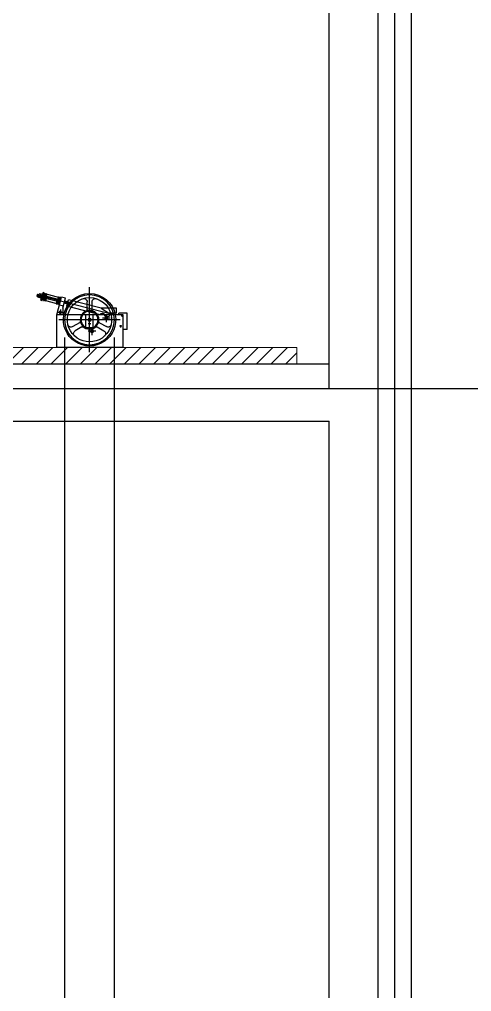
# Model space of a CAD drawing. Header units: millimetres. Extents: x 2370 to 266135, y -585395 to 33485.
# Drawn here: x 68658 to 71425, y 11484 to 17434 of the extents above; entities that cross this region are included whole.
import ezdxf
from ezdxf.lldxf.tags import DXFTag

# ---------------------------------------------------------------- set-up
doc = ezdxf.new("R2010")
doc.units = ezdxf.units.MM
doc.layers.add('0해치', color=253, linetype='Continuous', lineweight=9)
for name, color, linetype in [('1', 1, 'CENTER2'), ('3', 3, 'Continuous'), ('A-CEN', 22, 'Continuous'), ('주단면도-1$0$A-FIN-TYP1', 6, 'Continuous'), ('주단면도-1$0$A-FLOR-GW', 6, 'Continuous'), ('주단면도-1$0$A-ST-CONC', 2, 'Continuous')]:
    doc.layers.add(name, color=color, linetype=linetype)
tags = doc.linetypes.add('CENTER2', pattern=[1.125, 0.75, -0.125, 0.125, -0.125]).pattern_tags.tags
tags[10:11] = [DXFTag(74, 4), DXFTag(75, 0), DXFTag(340, '0'), DXFTag(46, 1.0), DXFTag(50, 0.0), DXFTag(44, 0.0), DXFTag(45, 0.0)]
tags[8:9] = [DXFTag(74, 4), DXFTag(75, 0), DXFTag(340, '0'), DXFTag(46, 1.0), DXFTag(50, 0.0), DXFTag(44, 0.0), DXFTag(45, 0.0)]
tags[6:7] = [DXFTag(74, 4), DXFTag(75, 0), DXFTag(340, '0'), DXFTag(46, 1.0), DXFTag(50, 0.0), DXFTag(44, 0.0), DXFTag(45, 0.0)]
tags[4:5] = [DXFTag(74, 4), DXFTag(75, 0), DXFTag(340, '0'), DXFTag(46, 1.0), DXFTag(50, 0.0), DXFTag(44, 0.0), DXFTag(45, 0.0)]

# ---------------------------------------------------------------- blocks, each defined once
blk = doc.blocks.new('UDD3')
for p, q in [((92.4, 362), (561.5, 482)), ((241.5, 133.9), (241.5, 532)), ((414.4, 465), (521.4, 492.3)), ((417.7, 452.4), (524.7, 479.8)), ((519.4, 451.1), (504.4, 488.5)), ((504.4, 488.5), (509.7, 448.5)), ((521.8, 451.7), (506.8, 489.1)), ((506.8, 489.1), (512.1, 449.1)), ((509.2, 489.8), (516.7, 471.1)), ((514.5, 449.8), (509.2, 489.8)), ((514, 491.1), (519.4, 451.1)), ((529, 453.7), (514, 491.1)), ((516.5, 491.7), (521.8, 451.7)), ((531.4, 454.3), (516.5, 491.7)), ((518.9, 492.4), (526.4, 473.7)), ((524.2, 452.4), (518.9, 492.4)), ((520.1, 497.1), (525, 498.4)), ((532.9, 448.8), (520.1, 497.1)), ((537.7, 450), (525, 498.4)), ((529.5, 494.4), (526.2, 493.6)), ((539.4, 455.7), (529.5, 494.4)), ((531.8, 485.6), (540.3, 487.8)), ((541.7, 482.5), (533.1, 480.3)), ((540.3, 487.8), (548.9, 490)), ((545.6, 469.5), (541.5, 485.3)), ((550.2, 484.7), (541.7, 482.5)), ((554.1, 471.7), (550.1, 487.5)), ((558.5, 488.1), (550.4, 486.1)), ((550.8, 484.8), (560.1, 487.2)), ((553.5, 474.3), (562.8, 476.7)), ((558.5, 488.1), (560.1, 487.2)), ((561.8, 475.1), (558.5, 488.1)), ((562.8, 476.7), (560.1, 487.2)), ((561.8, 475.1), (562.8, 476.7)), ((169.6, 402.4), (370.8, 453.8)), ((226.5, 394.5), (226.5, 442)), ((256.5, 394.5), (256.5, 442)), ((354.7, 436.3), (393.5, 446.2)), ((358.3, 422.7), (354.7, 436.3)), ((358.3, 422.7), (397, 432.7)), ((374.1, 441.2), (370.8, 453.8)), ((381, 415.1), (377.7, 427.7)), ((388.9, 463.6), (413.1, 469.8)), ((405, 402.4), (388.9, 463.6)), ((401.6, 415.3), (425.8, 421.4)), ((441.5, 362), (413.1, 469.8)), ((416.8, 465.6), (419.5, 445.6)), ((431.8, 428.1), (416.8, 465.6)), ((424.6, 426.3), (419.2, 466.2)), ((419.2, 466.2), (434.2, 428.8)), ((421.3, 438.9), (528.3, 466.2)), ((427, 426.9), (421.7, 466.8)), ((421.7, 466.8), (436.7, 429.4)), ((424.6, 426.3), (531.6, 453.7)), ((441.5, 430.6), (426.5, 468.1)), ((426.5, 468.1), (429.2, 448.1)), ((428.9, 468.7), (443.9, 431.2)), ((434.2, 428.8), (428.9, 468.7)), ((436.7, 429.4), (431.3, 469.3)), ((431.3, 469.3), (446.4, 431.9)), ((495.3, 457.8), (491.7, 471.3)), ((532.9, 448.8), (537.7, 450)), ((544.3, 472), (535.8, 469.8)), ((539.4, 455.7), (536.2, 454.8)), ((537.1, 464.5), (545.7, 466.7)), ((552.9, 474.1), (544.3, 472)), ((545.7, 466.7), (554.2, 468.9)), ((561.8, 475.1), (553.8, 473.1)), ((11.5, 372), (61.5, 372)), ((11.5, 272), (11.5, 372)), ((36.5, 162), (36.5, 362)), ((36.5, 362), (441.5, 362)), ((41.5, 364), (41.5, 350)), ((61.5, 362), (61.5, 372)), ((76.5, 372), (76.5, 402)), ((76.5, 402), (169, 402)), ((76.5, 372), (123.8, 372)), ((169.6, 402.4), (119.8, 369.3)), ((119.8, 369.3), (124.4, 349.5)), ((139.3, 366), (139.3, 318)), ((175.8, 362.6), (381, 415.1)), ((219, 282), (219, 362)), ((264, 282), (264, 362)), ((403, 377), (437, 377)), ((405, 402.4), (405, 362)), ((420, 394), (420, 360)), ((441.5, 162), (441.5, 362)), ((34.5, 357), (48.5, 357)), ((51.5, 299), (51.5, 285)), ((54.5, 332), (428.8, 332)), ((115.3, 342), (163.3, 342)), ((124.4, 349.5), (150.2, 356.1)), ((179.8, 313.7), (138.6, 289.9)), ((233.5, 307), (249.5, 307)), ((303.1, 313.7), (344.3, 289.9)), ((11.5, 272), (36.5, 272)), ((44.5, 292), (58.5, 292)), ((194.8, 287.7), (153.6, 263.9)), ((202.5, 262), (250.5, 262)), ((219, 282), (264, 282)), ((226.5, 238), (226.5, 286)), ((288.1, 287.7), (329.3, 263.9)), ((36.5, 162), (441.5, 162))]:
    blk.add_line(p, q)
for points in [[(148.3, 342), (143.8, 349.7), (134.8, 349.7), (130.3, 342), (134.8, 334.2), (143.8, 334.2)], [(250.5, 332), (246, 339.7), (237, 339.7), (232.5, 332), (237, 324.2), (246, 324.2)], [(235.5, 262), (231, 269.7), (222, 269.7), (217.5, 262), (222, 254.2), (231, 254.2)]]:
    blk.add_lwpolyline(points, close=True)
for centre, radius in [((241.5, 332), 152.5), ((506.8, 489.1), 2.5), ((516.5, 491.7), 2.5), ((419.2, 466.2), 2.5), ((428.9, 468.7), 2.5), ((434.2, 428.8), 2.5), ((443.9, 431.2), 2.5), ((512.1, 449.1), 2.5), ((521.8, 451.7), 2.5), ((41.5, 357), 2), ((241.5, 332), 57.3), ((241.5, 332), 52.3), ((420, 377), 7), ((139.3, 342), 9), ((241.5, 332), 9), ((241.5, 307), 3), ((51.5, 292), 2), ((226.5, 262), 9)]:
    blk.add_circle(centre, radius)
for centre, radius, start, end in [((241.5, 332), 160.5, 10.77285, 169.22715), ((535.1, 483.6), 6.69, 350.35, 38.35), ((518.5, 471), 25.9, 2.21695, 26.48305), ((543.6, 485.8), 6.69, 350.35, 38.35), ((527, 473.1), 25.9, 2.21695, 26.48305), ((241.5, 332), 135.5, 12.79141, 167.20859), ((206.5, 442), 20, 0, 107.6397), ((276.5, 442), 20, 72.3603, 180), ((424.6, 426.3), 2.5, 284.7306, 104.7306), ((531.4, 454.3), 2.5, 104.7306, 284.7306), ((539.1, 467.8), 6.69, 350.35, 38.35), ((547.7, 470), 6.69, 350.35, 38.35), ((241.5, 332), 160.5, 169.22715, 10.77285), ((241.5, 332), 135.5, 167.20859, 12.79141), ((163, 359.4), 13.2, 14.35003, 194.35003), ((216.5, 394.5), 10, 291.80056, 0), ((266.5, 394.5), 10, 180, 248.19944), ((128.6, 307.2), 20, 192.3603, 300), ((174.8, 322.4), 10, 300, 8.19944), ((308.1, 322.4), 10, 171.80056, 240), ((354.3, 307.2), 20, 240, 347.6397), ((163.6, 246.6), 20, 120, 227.6397), ((199.8, 279.1), 10, 51.80056, 120), ((283.1, 279.1), 10, 60, 128.19944), ((319.3, 246.6), 20, 312.3603, 60)]:
    blk.add_arc(centre, radius, start, end)

msp = doc.modelspace()

# ---------------------------------------------------------------- hatches: boundary and pattern name
at = {"layer": '0해치', "transparency": 33554687}
h = msp.add_hatch(dxfattribs=at)
h.set_pattern_fill('ANSI31', color=3, scale=20, style=0)
h.set_pattern_definition([(45, (258109.566, 662846.55), (-44.9012806, 44.9012806), [])])
h.paths.add_polyline_path([(70355.1, 15426.2), (64804.6, 15426.2), (64804.6, 15326.2), (70355.1, 15326.2)])

# ---------------------------------------------------------------- linework, layer by layer
at = {"layer": '0해치', "color": 3, "transparency": 33554687}
msp.add_lwpolyline([(70355.1, 15426.2), (64804.6, 15426.2), (64804.6, 15326.2), (70355.1, 15326.2)], close=True, dxfattribs=at)
at = {"layer": '1'}
for p, q in [((68934.9, 15487.2), (68934.9, -5761.6)), ((69239.9, -5780.3), (69239.9, 15487.2)), ((68934.9, 15387.2), (68934.9, -5761.6)), ((69239.9, -5761.6), (69239.9, 15387.2))]:
    msp.add_line(p, q, dxfattribs=at)
at = {"layer": 'A-CEN'}
msp.add_line((60783.6, 15176.2), (75841.3, 15176.2), dxfattribs=at)
at = {"layer": '주단면도-1$0$A-FIN-TYP1'}
msp.add_line((64804.6, 15326.2), (70554.6, 15326.2), dxfattribs=at)
at = {"layer": '주단면도-1$0$A-FLOR-GW'}
for p, q in [((70954.6, 19726.2), (70954.6, -9523.8)), ((71054.6, 19726.2), (71054.6, -9523.8))]:
    msp.add_line(p, q, dxfattribs=at)
at = {"layer": '주단면도-1$0$A-ST-CONC'}
for p, q in [((70854.6, -11573.8), (70854.6, 19706.2)), ((70554.6, 15176.2), (70554.6, 18576.2)), ((64804.6, 15176.2), (70554.6, 15176.2)), ((64804.6, 14976.2), (70554.6, 14976.2)), ((70554.6, -10573.8), (70554.6, 14976.2))]:
    msp.add_line(p, q, dxfattribs=at)

# ---------------------------------------------------------------- block references
at = {"layer": '3', "extrusion": (0, 0, -1), "zscale": -1}
msp.add_blockref('UDD3', (-69328.9, 15264.2), dxfattribs=at)

doc.saveas('drawing.dxf')
